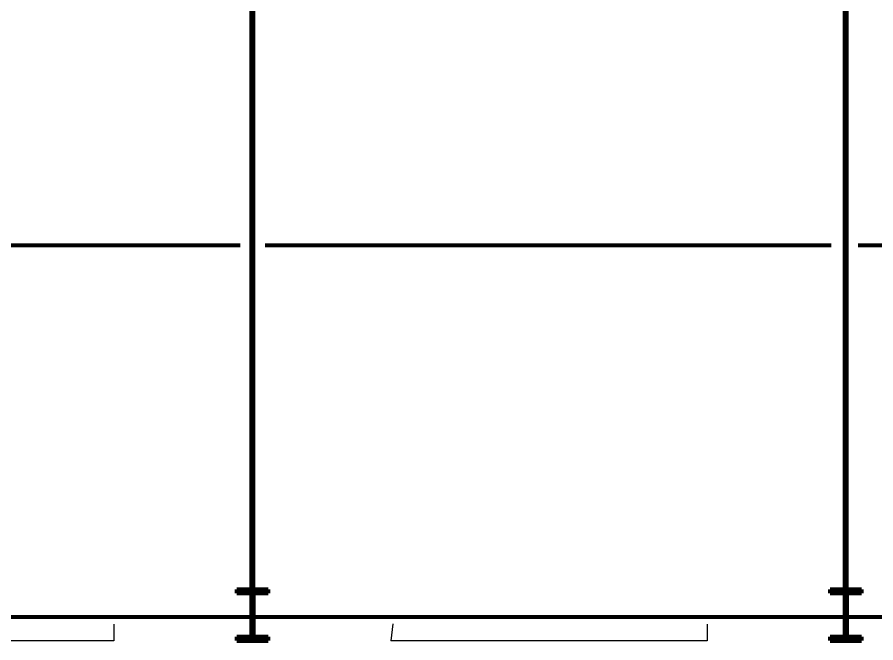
# Model space of a CAD drawing. Header units: inches. Extents: x 185496 to 352137, y 107182 to 179410.
# Drawn here: x 228380 to 239234, y 150395 to 158307 of the extents above; entities that cross this region are included whole.
import ezdxf

# ---------------------------------------------------------------- set-up
doc = ezdxf.new("R2010")
doc.units = ezdxf.units.IN
doc.header["$MEASUREMENT"] = 0
for name, color, linetype in [('CSX', 3, 'Continuous'), ('DIM', 2, 'Continuous'), ('ZSX', 4, 'Continuous')]:
    doc.layers.add(name, color=color, linetype=linetype)

# ---------------------------------------------------------------- blocks, each defined once
blk = doc.blocks.new('生产区')
at = {"layer": 'CSX', "ltscale": 100, "const_width": 0.5, "elevation": 0}
for points in [[(120629.381, 1573.426), (120629.381, 1448.76)], [(120679.381, 1573.426), (120679.381, 1448.76)]]:
    blk.add_lwpolyline(points, dxfattribs=at)
at = {"layer": 'DIM', "elevation": 0}
for points in [[(120617.714, 1445.816), (120617.714, 1444.426)], [(120641.218, 1445.847), (120641.048, 1444.426)], [(120667.714, 1445.816), (120667.714, 1444.426)], [(120617.714, 1444.426), (120591.048, 1444.426)], [(120667.714, 1444.426), (120641.048, 1444.426)]]:
    blk.add_lwpolyline(points, dxfattribs=at)
at = {"layer": 'ZSX', "color": 0, "const_width": 0.35}
for points, elevation in [([(120580.659, 1477.76), (120628.361, 1477.76)], -1257.599), ([(120630.453, 1477.76), (120678.172, 1477.76)], -1257.599), ([(120680.409, 1477.76), (120725.513, 1477.76)], -1257.599), ([(120329.381, 1446.426), (120728.33, 1446.426)], 0)]:
    blk.add_lwpolyline(points, dxfattribs=dict(at, elevation=elevation))
at = {"layer": 'ZSX', "const_width": 0.35, "elevation": 0}
for points in [[(120628.048, 1448.426), (120628.048, 1448.76)], [(120628.048, 1448.76), (120630.714, 1448.76)], [(120628.048, 1448.426), (120630.714, 1448.426)], [(120629.281, 1444.76), (120629.281, 1448.426)], [(120629.481, 1444.76), (120629.481, 1448.426)], [(120630.714, 1448.426), (120630.714, 1448.76)], [(120678.048, 1448.426), (120678.048, 1448.76)], [(120678.048, 1448.76), (120680.714, 1448.76)], [(120678.048, 1448.426), (120680.714, 1448.426)], [(120679.281, 1444.76), (120679.281, 1448.426)], [(120679.481, 1444.76), (120679.481, 1448.426)], [(120680.714, 1448.426), (120680.714, 1448.76)], [(120628.048, 1444.426), (120628.048, 1444.76)], [(120628.048, 1444.76), (120630.714, 1444.76)], [(120628.048, 1444.426), (120630.714, 1444.426)], [(120630.714, 1444.426), (120630.714, 1444.76)], [(120678.048, 1444.426), (120678.048, 1444.76)], [(120678.048, 1444.76), (120680.714, 1444.76)], [(120678.048, 1444.426), (120680.714, 1444.426)], [(120680.714, 1444.426), (120680.714, 1444.76)]]:
    blk.add_lwpolyline(points, dxfattribs=at)

msp = doc.modelspace()

# ---------------------------------------------------------------- block references
at = {"layer": 'DIM', "xscale": 150, "yscale": 150, "zscale": 150}
msp.add_blockref('生产区', (-17863053.45, -66243.05, 276290.76), dxfattribs=at)

doc.saveas('drawing.dxf')
